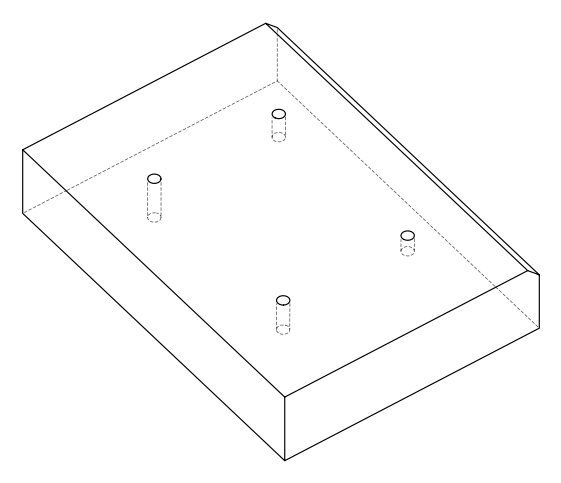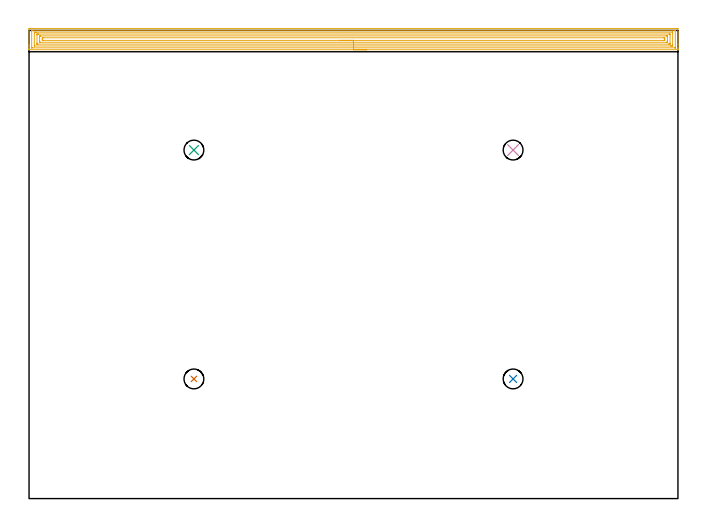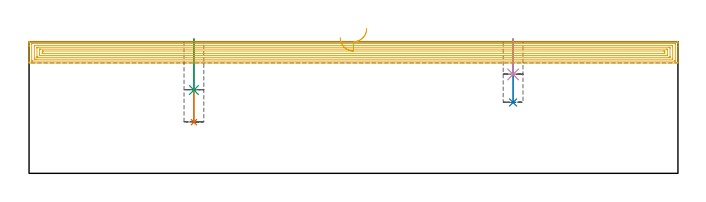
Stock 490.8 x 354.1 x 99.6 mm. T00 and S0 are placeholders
(PLAN: 5 operations, 1 tool changes, 24.6 min)
(1 INDEXABLE_INSERT_DRILL_BLIND_HOLE_FROM_SOLID | STEP1POCKET | NXT0302_001 | 0.25 min | 10695 mm3)
(2 INDEXABLE_INSERT_DRILL_BLIND_HOLE_FROM_SOLID_1 | STEP1POCKET_1 | NXT0302_001 | 0.19 min | 8070 mm3)
(3 INDEXABLE_INSERT_DRILL_BLIND_HOLE_FROM_SOLID_2 | STEP1POCKET_2 | NXT0302_001 | 0.16 min | 6415 mm3)
(4 INDEXABLE_INSERT_DRILL_BLIND_HOLE_FROM_SOLID_3 | STEP1POCKET_3 | NXT0302_001 | 0.11 min | 4338 mm3)
(5 AREA_MILL | FG_CHAMFER_SURFACE | UGT0205_001 | 23.86 min | 63608 mm3)
(TOOL NXT0302_001 | Index. Insert Drill 15mm [880-D1500L20-05] | D15 PA176 FL75 Z2)
(TOOL UGT0205_001 | Chamfer Mill 20 x 3 x 45 deg. | D20 FL50 Z2)
(OP 1 INDEXABLE_INSERT_DRILL_BLIND_HOLE_FROM_SOLID)
G17 G21 G94 G90
T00 M6
G54
G17 G0 G90 X124.7 Y90.5 S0 M3
G43 Z109.6 H1
G94 G81 G98 Z38.7 F250. R101.6
G80
M5
M2
(OP 2 INDEXABLE_INSERT_DRILL_BLIND_HOLE_FROM_SOLID_1)
G17 G21 G94 G90
T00 M6
G54
G17 G0 G90 X366.1 Y90.5 S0 M3
G43 Z109.6 H1
G94 G81 G98 Z53.6 F250. R101.6
G80
M5
M2
(OP 3 INDEXABLE_INSERT_DRILL_BLIND_HOLE_FROM_SOLID_2)
G17 G21 G94 G90
T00 M6
G54
G17 G0 G90 X124.7 Y263.6 S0 M3
G43 Z109.6 H1
G94 G81 G98 Z63. F250. R101.6
G80
M5
M2
(OP 4 INDEXABLE_INSERT_DRILL_BLIND_HOLE_FROM_SOLID_3)
G17 G21 G94 G90
T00 M6
G54
G17 G0 G90 X366.1 Y263.6 S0 M3
G43 Z109.6 H1
G94 G81 G98 Z74.8 F250. R101.6
G80
M5
M2
(OP 5 AREA_MILL)
G17 G21 G94 G90
T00 M6
G54
G17 G0 G90 X255.4 Y339.5 S1061 M3
G43 Z109.6 H0
G94 G1 X255.362 Z108.728 F250.
X255.248 Z107.863
X255.059 Z107.012
X254.797 Z106.18
X254.463 Z105.374
X254.06 Z104.6
X253.592 Z103.864
X253.06 Z103.172
X252.471 Z102.529
X251.828 Z101.939
X251.136 Z101.408
X250.4 Z100.94
X249.626 Z100.537
X248.82 Z100.203
X247.988 Z99.941
X247.137 Z99.752
X246.272 Z99.638
X245.4 Z99.6
X0.172
X0.009 Y339.502 Z99.588
X0. Y339.528 Z99.562
Y339.897 Z99.202
Y340.223 Z98.876
Y340.904 Z98.191
Y342.13 Z96.967
Y342.676 Z96.418
Y343.289 Z95.806
Y354.81 Z84.288
X0.003 Y355.082 Z84.015
X0.008 Y355.592 Z83.506
X0.102 Y355.595 Z83.503
X0.618 Y355.6 Z83.5
X490.182
X490.557 Y355.596 Z83.502
X490.79 Y355.592 Z83.506
X490.8 Y355.355 Z83.742
Y343.289 Z95.806
Y340.904 Z98.191
Y340.223 Z98.876
Y339.897 Z99.202
Y339.528 Z99.562
X490.791 Y339.502 Z99.588
X490.628 Y339.5 Z99.6
X245.4
Y340.914 Z98.186
X2.405
X2.182 Y340.915 Z98.185
X2.077 Y340.917 Z98.183
X2.025 Y340.921 Z98.179
X2.01 Y340.923 Z98.177
X2.008 Y340.94 Z98.16
X2.004 Y341.051 Z98.049
X2. Y341.305 Z97.795
X2.001 Y353.711 Z85.389
X2.005 Y354.113 Z84.987
X2.01 Y354.166 Z84.934
X2.014 Y354.18 Z84.92
X2.02 Y354.181 Z84.919
X2.074 Y354.184 Z84.916
X2.184 Y354.185 Z84.915
X2.405 Y354.186 Z84.914
X488.395
X488.618 Y354.185 Z84.915
X488.723 Y354.183 Z84.917
X488.775 Y354.179 Z84.921
X488.79 Y354.177 Z84.923
X488.792 Y354.16 Z84.94
X488.797 Y354.049 Z85.051
X488.8 Y353.795 Z85.305
X488.799 Y341.389 Z97.711
X488.795 Y340.987 Z98.113
X488.79 Y340.934 Z98.166
X488.786 Y340.92 Z98.18
X488.78 Y340.919 Z98.181
X488.726 Y340.916 Z98.184
X488.616 Y340.915 Z98.185
X488.395 Y340.914 Z98.186
X245.4
Y342.328 Z96.772
X4.192 Y342.329 Z96.771
X4.075 Y342.331 Z96.769
X4.034 Y342.333 Z96.767
X4.017 Y342.334 Z96.766
X4.01 Y342.36 Z96.74
X4.005 Y342.486 Z96.614
X4.002 Y342.676 Z96.424
X4. Y342.866 Z96.234
Y351.728 Z87.372
X4.004 Y352.424 Z86.676
X4.009 Y352.606 Z86.494
X4.026 Y352.765 Z86.335
X4.192 Y352.767 Z86.333
X4.736 Y352.77 Z86.33
X5.085 Y352.771 Z86.329
X5.628 Y352.772 Z86.328
X486.608 Y352.771 Z86.329
X486.725 Y352.769 Z86.331
X486.767 Y352.767 Z86.333
X486.783 Y352.766 Z86.334
X486.79 Y352.74 Z86.36
X486.795 Y352.614 Z86.486
X486.799 Y352.424 Z86.676
X486.8 Y352.234 Z86.866
Y343.372 Z95.728
X486.796 Y342.676 Z96.424
X486.791 Y342.494 Z96.606
X486.774 Y342.335 Z96.765
X486.608 Y342.333 Z96.767
X486.064 Y342.33 Z96.77
X485.715 Y342.329 Z96.771
X485.172 Y342.328 Z96.772
X245.4
Y343.743 Z95.357
X6.689
X6.105 Y343.748 Z95.352
X6.042 Y343.75 Z95.35
X6.01 Y343.755 Z95.345
X6.008 Y343.802 Z95.298
X6.004 Y344.01 Z95.09
X6. Y344.427 Z94.673
Y350.63 Z88.47
X6.004 Y351.084 Z88.016
X6.008 Y351.3 Z87.8
X6.01 Y351.348 Z87.752
X6.06 Y351.351 Z87.749
X6.164 Y351.354 Z87.746
X6.872 Y351.357 Z87.743
X7.054
X484.111
X484.695 Y351.352 Z87.748
X484.758 Y351.35 Z87.75
X484.79 Y351.345 Z87.755
X484.792 Y351.298 Z87.802
X484.796 Y351.09 Z88.01
X484.8 Y350.673 Z88.427
Y344.47 Z94.63
X484.796 Y344.016 Z95.084
X484.792 Y343.8 Z95.3
X484.79 Y343.752 Z95.348
X484.74 Y343.749 Z95.351
X484.636 Y343.746 Z95.354
X483.928 Y343.743 Z95.357
X483.746
X245.4
Y345.157 Z93.943
X8.659
X8.479 Y345.158 Z93.942
X8.121 Y345.162 Z93.938
X8.025 Y345.164 Z93.936
X8.01 Y345.186 Z93.914
X8.005 Y345.241 Z93.859
X8.002 Y345.335 Z93.765
X8. Y345.988 Z93.112
Y348.879 Z90.221
X8.001 Y349.531 Z89.569
X8.005 Y349.765 Z89.335
X8.01 Y349.922 Z89.178
X8.301 Y349.936 Z89.164
X8.481 Y349.941 Z89.159
X8.659 Y349.943 Z89.157
X482.142
X482.321 Y349.942 Z89.158
X482.679 Y349.938 Z89.162
X482.775 Y349.936 Z89.164
X482.79 Y349.914 Z89.186
X482.795 Y349.859 Z89.241
X482.798 Y349.765 Z89.335
X482.8 Y349.112 Z89.988
Y346.221 Z92.879
X482.799 Y345.569 Z93.531
X482.795 Y345.335 Z93.765
X482.79 Y345.178 Z93.922
X482.499 Y345.164 Z93.936
X482.319 Y345.159 Z93.941
X482.142 Y345.157 Z93.943
X245.4
Y346.571 Z92.529
X10.985 Y346.572 Z92.528
X10.445 Y346.575 Z92.525
X10.085 Y346.578 Z92.522
X10.01 Y346.586 Z92.514
X10.004 Y346.658 Z92.442
X10.001 Y347.107 Z91.993
X10. Y347.548 Z91.552
X10.001 Y347.993 Z91.107
X10.003 Y348.432 Z90.669
X10.01 Y348.497 Z90.603
X10.015 Y348.522 Z90.578
X10.041 Y348.524 Z90.576
X10.175 Y348.526 Z90.574
X10.445 Y348.528 Z90.572
X10.798 Y348.529 Z90.571
X479.815 Y348.528 Z90.572
X480.355 Y348.525 Z90.575
X480.715 Y348.522 Z90.578
X480.79 Y348.514 Z90.586
X480.796 Y348.442 Z90.658
X480.799 Y347.993 Z91.107
X480.8 Y347.552 Z91.548
X480.799 Y347.107 Z91.993
X480.797 Y346.668 Z92.432
X480.79 Y346.603 Z92.497
X480.785 Y346.578 Z92.522
X480.759 Y346.576 Z92.524
X480.625 Y346.574 Z92.526
X480.355 Y346.572 Z92.528
X480.002 Y346.571 Z92.529
X245.4
X244.528 Z92.567
X243.664 Z92.681
X242.812 Z92.87
X241.98 Z93.132
X241.174 Z93.466
X240.4 Z93.869
X239.664 Z94.337
X238.972 Z94.868
X238.329 Z95.458
X237.74 Z96.101
X237.209 Z96.793
X236.74 Z97.529
X236.337 Z98.303
X236.003 Z99.109
X235.741 Z99.941
X235.552 Z100.792
X235.438 Z101.657
X235.4 Z102.529
G0 Z109.6
M5
M2
